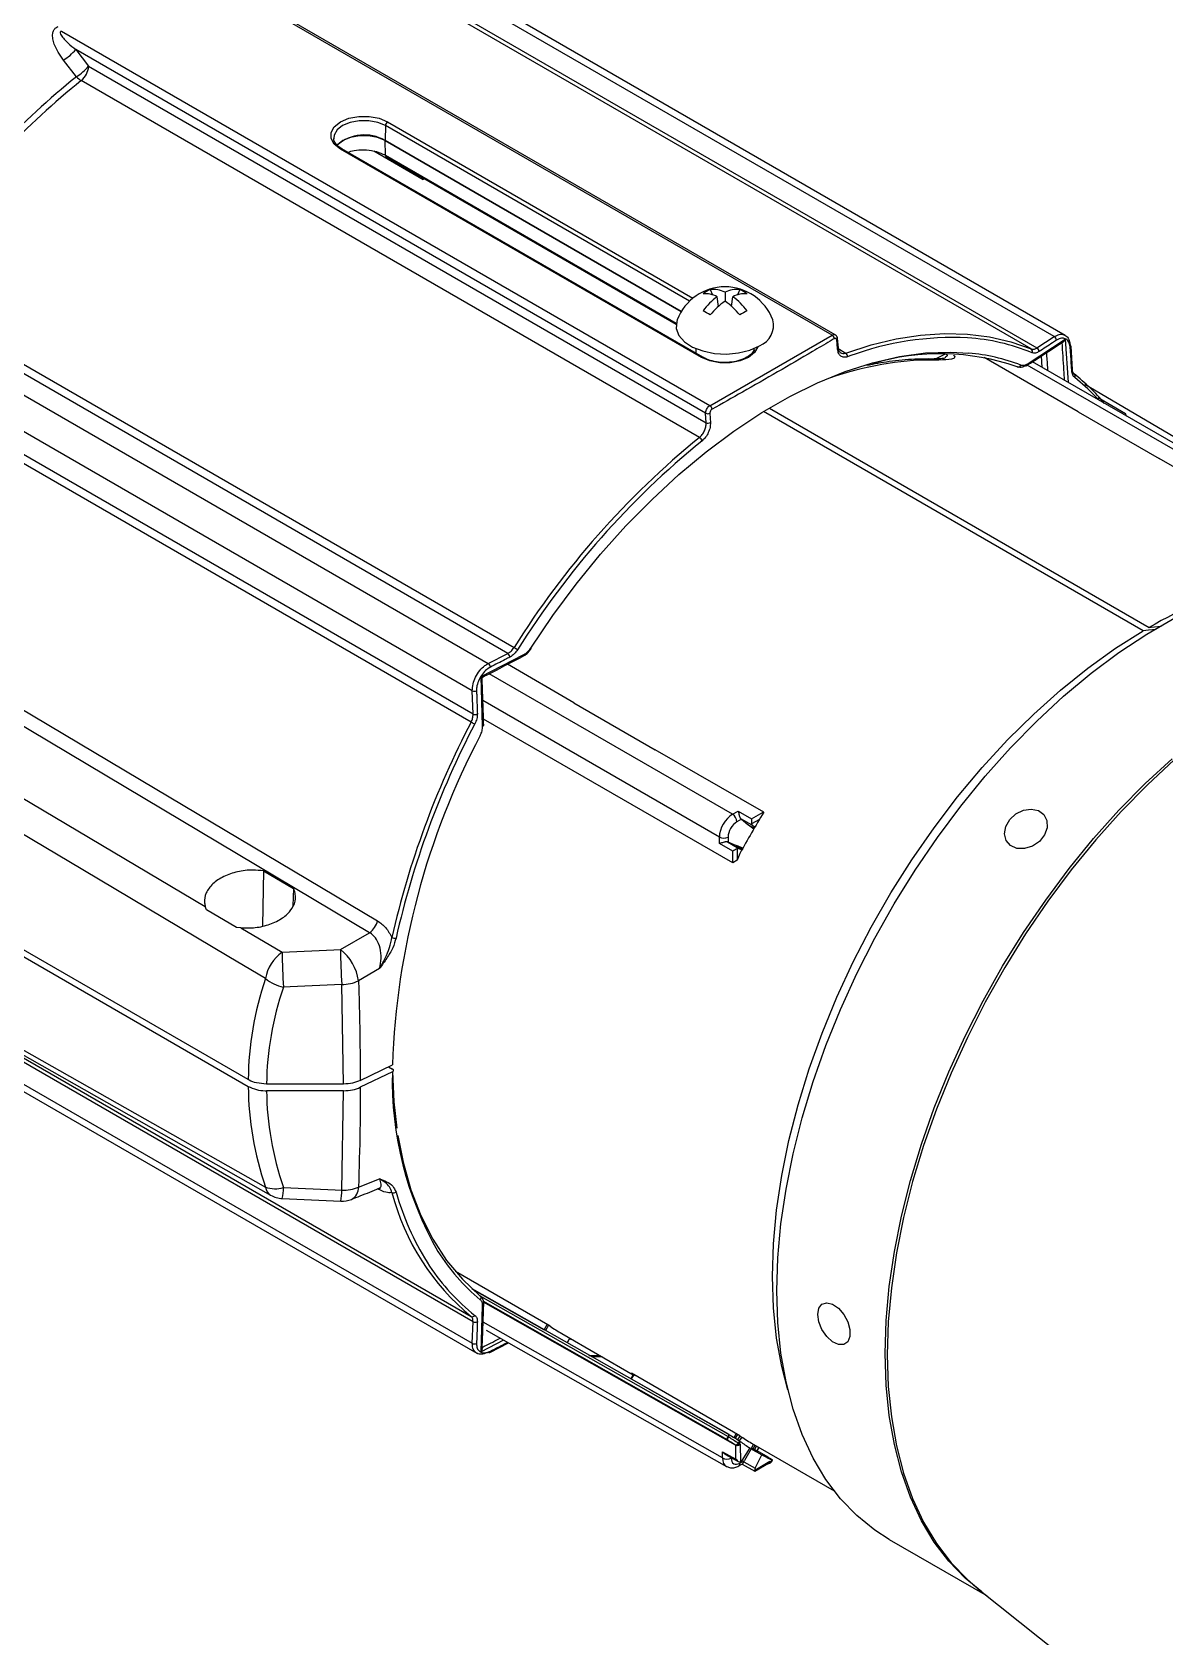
# Model space of a CAD drawing. Extents: x 8 to 113, y 0 to 87.
# Drawn here: x 19.68 to 25.15, y 61.98 to 69.72 of the extents above; entities that cross this region are included whole.
import ezdxf

# ---------------------------------------------------------------- set-up
doc = ezdxf.new("R2010")
doc.units = 0
doc.header["$MEASUREMENT"] = 0
doc.layers.add('OBJECT', color=7, linetype='CONTINUOUS')

msp = doc.modelspace()

# ---------------------------------------------------------------- linework, layer by layer
at = {"layer": 'OBJECT'}
for p, q in [((23.5414, 68.2608), (20.4126, 70.067)), ((23.5566, 68.2621), (20.4512, 70.0548)), ((24.6661, 68.2596), (21.7424, 69.9474)), ((24.6132, 68.2533), (21.746, 69.9085)), ((24.5021, 68.1939), (21.7309, 69.7936)), ((21.7595, 69.7979), (24.5295, 68.1988)), ((22.9513, 67.9201), (19.8224, 69.7263)), ((22.9308, 67.8835), (19.8912, 69.6383)), ((19.8912, 69.6383), (19.9536, 69.5579)), ((19.8949, 69.5075), (19.8323, 69.5878)), ((19.9536, 69.5579), (22.9331, 67.8379)), ((22.9012, 67.7666), (19.9179, 69.4888)), ((21.3854, 69.2718), (21.3838, 69.1998)), ((22.8532, 68.4245), (21.3854, 69.2718)), ((21.396, 69.2898), (22.8698, 68.4391)), ((21.1366, 69.2107), (21.1367, 69.208)), ((21.1762, 69.1593), (21.1631, 69.168)), ((22.9103, 68.1532), (21.1687, 69.1586)), ((22.9178, 68.1539), (21.1762, 69.1593)), ((21.1763, 69.1592), (21.1762, 69.1593)), ((21.3293, 69.1491), (21.5678, 69.0114)), ((21.3838, 69.1998), (22.8134, 68.3745)), ((21.3854, 69.1283), (21.3838, 69.1992)), ((22.8131, 68.3741), (21.3838, 69.1992)), ((21.3854, 69.1283), (22.7895, 68.3178)), ((21.3886, 69.1218), (22.7889, 68.3134)), ((21.3971, 69.1168), (21.3915, 69.1132)), ((22.9527, 68.4803), (22.9636, 68.4548)), ((23.0245, 68.4678), (23.0245, 68.4241)), ((23.0962, 68.4803), (23.0853, 68.4548)), ((22.9927, 68.3989), (22.9866, 68.446)), ((23.0563, 68.3989), (23.0623, 68.446)), ((19.0149, 68.3319), (21.8822, 66.6767)), ((21.9765, 66.725), (19.2065, 68.3241)), ((19.2351, 68.3529), (22.0063, 66.7531)), ((22.9513, 67.9201), (23.5414, 68.2608)), ((23.5719, 68.1992), (23.5677, 68.2437)), ((24.4828, 68.1213), (24.6664, 68.2404)), ((24.5295, 68.1988), (24.6132, 68.2533)), ((24.6664, 68.2404), (24.68, 68.0328)), ((21.805, 66.5448), (18.935, 68.2016)), ((22.884, 68.196), (22.884, 68.1734)), ((23.165, 68.1887), (23.165, 68.196)), ((23.5699, 68.1957), (23.6072, 68.1742)), ((23.6276, 68.1602), (23.6159, 68.1561)), ((24.0397, 68.1458), (24.089, 68.1704)), ((24.7279, 67.8911), (24.2745, 68.1529)), ((24.5556, 68.1046), (24.5521, 68.1605)), ((24.7013, 68.0948), (24.6944, 68.2051)), ((25.6493, 67.4428), (24.4833, 68.116)), ((25.6939, 67.4475), (24.5082, 68.132)), ((24.7016, 68.0953), (24.7016, 68.0949)), ((21.7994, 66.3939), (19.0283, 67.9936)), ((19.0388, 68.0317), (21.8088, 66.4326)), ((25.2169, 67.7538), (24.7611, 68.0218)), ((23.2384, 67.908), (25.0709, 66.8502)), ((24.9574, 67.8804), (24.8251, 67.9585)), ((22.9331, 67.8379), (22.9308, 67.8835)), ((25.0426, 66.8339), (23.2106, 67.8914)), ((24.7279, 67.8911), (25.1203, 67.6646)), ((24.9574, 67.8804), (24.9571, 67.8729)), ((24.9631, 67.8687), (24.9574, 67.8804)), ((25.6436, 67.3625), (25.1203, 67.6646)), ((21.8472, 66.6129), (22.054, 66.7192)), ((21.8822, 66.6767), (21.9765, 66.725)), ((22.2955, 66.4869), (21.9745, 66.6723)), ((21.855, 66.3732), (21.8472, 66.6129)), ((23.0612, 65.9487), (21.8864, 66.6269)), ((20.7236, 64.6684), (17.4116, 66.5804)), ((17.4116, 66.5477), (20.7236, 64.6357)), ((21.8088, 66.4326), (21.805, 66.5448)), ((22.9975, 65.8385), (21.8563, 66.4973)), ((22.2955, 66.4869), (22.6879, 66.2604)), ((23.0625, 65.7137), (21.8592, 66.4084)), ((23.2112, 65.9583), (22.6879, 66.2604)), ((23.0612, 65.9487), (23.0883, 65.9636)), ((23.104, 65.9245), (23.0819, 65.9123)), ((23.0883, 65.9636), (23.1526, 65.9265)), ((23.1551, 65.8956), (23.1009, 65.9269)), ((23.104, 65.9245), (23.1354, 65.8997)), ((23.1354, 65.8997), (23.1656, 65.8823)), ((23.1376, 65.898), (23.137, 65.8988)), ((23.1376, 65.898), (23.1631, 65.8779)), ((23.1526, 65.9265), (23.2094, 65.9593)), ((23.1902, 65.9237), (23.1526, 65.902)), ((23.1676, 65.8856), (23.1551, 65.8956)), ((22.9982, 65.8076), (22.9975, 65.8385)), ((23.0394, 65.8388), (23.04, 65.8136)), ((23.0625, 65.7705), (22.9982, 65.8076)), ((23.0363, 65.8151), (23.0905, 65.7838)), ((23.0771, 65.7987), (23.04, 65.8136)), ((23.0625, 65.7137), (23.0625, 65.7705)), ((23.0771, 65.7987), (23.1081, 65.7809)), ((23.0787, 65.7978), (23.0797, 65.7977)), ((23.1105, 65.7854), (23.0797, 65.7977)), ((23.0837, 65.7827), (23.0837, 65.7276)), ((23.0962, 65.7591), (23.0837, 65.7276)), ((23.0905, 65.7838), (23.1063, 65.7776)), ((20.798, 65.6756), (20.7921, 65.41)), ((20.798, 65.6756), (20.9421, 65.5904)), ((23.0837, 65.7276), (23.0625, 65.7137)), ((20.9421, 65.5904), (20.939, 65.5075)), ((20.5226, 65.4881), (20.5166, 65.5031)), ((20.6664, 65.4032), (20.5226, 65.4881)), ((20.6886, 65.401), (20.6664, 65.4032)), ((20.6886, 65.401), (20.8868, 65.2834)), ((21.1687, 65.2958), (21.3092, 65.3773)), ((21.3577, 65.2051), (21.2559, 65.1458)), ((19.0283, 65.1254), (21.7994, 63.5257)), ((21.1841, 64.6473), (21.1754, 65.127)), ((18.935, 65.0532), (21.805, 63.3964)), ((21.8088, 63.5004), (19.0388, 65.0995)), ((18.9024, 65.0367), (21.8261, 63.3489)), ((21.2645, 64.6641), (21.4194, 64.7392)), ((21.4194, 64.7065), (21.2645, 64.6315)), ((21.4012, 64.7304), (21.4204, 64.7193)), ((21.1841, 64.6473), (20.812, 64.6473)), ((21.1841, 64.6146), (20.812, 64.6146)), ((21.1754, 64.1349), (21.1841, 64.6146)), ((21.2559, 64.15), (21.3577, 64.1902)), ((21.4371, 64.1261), (21.4443, 64.1022)), ((20.888, 64.0945), (21.1699, 64.0822)), ((22.1805, 63.4789), (21.7235, 63.7427)), ((21.8033, 63.6597), (22.152, 63.4619)), ((23.0446, 62.9556), (21.8038, 63.6592)), ((21.844, 63.6236), (23.0391, 62.946)), ((21.8472, 63.3558), (21.855, 63.5776)), ((23.0368, 62.93), (21.8571, 63.599)), ((21.8577, 63.5969), (23.0745, 62.9069)), ((23.0754, 62.9047), (21.8583, 63.5949)), ((21.805, 63.3964), (21.8088, 63.5004)), ((23.0124, 62.843), (21.8571, 63.4982)), ((21.8575, 63.4678), (21.856, 63.4671)), ((21.8715, 63.4594), (23.0309, 62.8019)), ((22.1519, 63.4618), (22.152, 63.4619)), ((22.152, 63.4619), (22.1665, 63.487)), ((22.1725, 63.4835), (22.158, 63.4584)), ((22.2368, 63.4434), (22.5813, 63.2445)), ((22.2633, 63.3987), (22.2751, 63.4213)), ((22.2641, 63.3982), (22.2759, 63.4208)), ((21.956, 63.4114), (21.8472, 63.3558)), ((21.8888, 63.3524), (21.9789, 63.3984)), ((22.2892, 63.4131), (22.2732, 63.4156)), ((22.3676, 63.3375), (22.4217, 63.3366)), ((22.5818, 63.2454), (22.5693, 63.2251)), ((22.5712, 63.2242), (22.5711, 63.2241)), ((22.5837, 63.2444), (22.5712, 63.2242)), ((22.5712, 63.2242), (23.0683, 62.9423)), ((23.0962, 62.9503), (22.5729, 63.2524)), ((23.0392, 62.946), (23.0446, 62.9556)), ((23.0467, 62.9543), (23.0413, 62.9448)), ((23.0683, 62.9423), (23.079, 62.9602)), ((23.085, 62.9567), (23.0742, 62.9387)), ((23.0391, 62.946), (23.0392, 62.946)), ((23.0413, 62.9448), (23.0412, 62.9447)), ((23.0745, 62.9069), (23.0764, 62.9058)), ((23.0772, 62.9037), (23.0754, 62.9047)), ((23.0775, 62.8366), (23.0772, 62.9037)), ((23.0787, 62.903), (23.0772, 62.9037)), ((23.0857, 62.9303), (23.0859, 62.9309)), ((23.0859, 62.9309), (23.0966, 62.95)), ((23.0866, 62.9302), (23.0974, 62.9495)), ((23.0887, 62.9158), (23.0889, 62.9163)), ((23.0889, 62.9163), (23.094, 62.9252)), ((23.0929, 62.914), (23.0925, 62.9133)), ((23.0978, 62.9227), (23.0929, 62.914)), ((23.0942, 62.925), (23.1066, 62.9432)), ((23.0984, 62.91), (23.0988, 62.8245)), ((23.144, 62.8914), (23.1055, 62.8313)), ((23.1499, 62.8874), (23.1188, 62.83)), ((23.1499, 62.8874), (23.2023, 62.8577)), ((23.1553, 62.8846), (23.1517, 62.8867)), ((23.1618, 62.9094), (23.1521, 62.8916)), ((23.1523, 62.8862), (23.1521, 62.8916)), ((23.1522, 62.8862), (23.1523, 62.8862)), ((23.1523, 62.892), (23.1602, 62.8875)), ((23.1525, 62.9148), (23.5506, 62.6849)), ((23.1602, 62.8875), (23.1702, 62.9046)), ((23.1762, 62.9011), (23.1665, 62.8844)), ((23.1791, 62.8781), (23.1879, 62.8943)), ((23.2321, 62.8473), (23.1796, 62.8771)), ((23.1799, 62.8778), (23.1887, 62.8939)), ((23.0124, 62.843), (23.0129, 62.8732)), ((23.0129, 62.8732), (23.0775, 62.8366)), ((23.0269, 62.8602), (23.0882, 62.8254)), ((23.0543, 62.8447), (23.0543, 62.8423)), ((23.0905, 62.8046), (23.1083, 62.8144)), ((23.0967, 62.8178), (23.1188, 62.83)), ((23.1072, 62.8138), (23.1677, 62.7796)), ((23.1156, 62.8249), (23.1701, 62.794)), ((23.1677, 62.7847), (23.2412, 62.8275)), ((23.1677, 62.7796), (23.2343, 62.8184)), ((23.1701, 62.794), (23.2023, 62.8577)), ((23.2471, 62.824), (23.2475, 62.8247)), ((23.2475, 62.8247), (23.2524, 62.8334)), ((23.2479, 62.8237), (23.2484, 62.8245)), ((23.2483, 62.8242), (23.2533, 62.8331)), ((23.8173, 62.4496), (24.2888, 62.1774)), ((24.2346, 62.2206), (24.2421, 62.2146)), ((24.2421, 62.2146), (26.5104, 60.4079))]:
    msp.add_line(p, q, dxfattribs=at)
at = {"layer": 'OBJECT', "flags": 128}
for points in [[(21.1687, 69.1586), (21.1391, 69.1821), (21.1235, 69.2097), (21.1235, 69.2387), (21.1391, 69.2663), (21.1687, 69.2898), (21.2094, 69.3069), (21.2572, 69.3159), (21.3075, 69.3159), (21.3553, 69.3069), (21.396, 69.2898)], [(21.3854, 69.2718), (21.3485, 69.2873), (21.3052, 69.2954), (21.2595, 69.2954), (21.2162, 69.2873), (21.1793, 69.2718), (21.1524, 69.2505), (21.1384, 69.2254), (21.1366, 69.2107)], [(21.3838, 69.1992), (21.3475, 69.2144), (21.3048, 69.2224), (21.2599, 69.2224), (21.2172, 69.2144), (21.1809, 69.1992), (21.1545, 69.1782), (21.1533, 69.1768)], [(22.794, 68.3347), (22.7914, 68.3268), (22.7895, 68.2926), (22.8024, 68.2593), (22.8293, 68.2289), (22.8684, 68.2032), (22.9173, 68.1841), (22.973, 68.1725), (23.0319, 68.1693), (23.0903, 68.1746), (23.1446, 68.1882), (23.1914, 68.2091)], [(23.5677, 68.1928), (23.5653, 68.2179), (23.5635, 68.2373)], [(23.6072, 68.1742), (23.7297, 68.2135), (23.8502, 68.2424), (23.9682, 68.2609), (24.083, 68.2687), (24.1943, 68.2658), (24.3015, 68.2524), (24.4043, 68.2284), (24.5021, 68.1939)], [(22.0868, 66.7509), (22.1937, 66.9079), (22.3063, 67.0589), (22.4241, 67.2031), (22.5464, 67.3399), (22.6725, 67.4683), (22.8018, 67.5879), (22.9336, 67.6978), (23.0672, 67.7976), (23.2019, 67.8867), (23.3369, 67.9647), (23.4715, 68.0311), (23.6051, 68.0855), (23.7369, 68.1277), (23.8662, 68.1575), (23.9924, 68.1746), (24.1146, 68.1791), (24.2018, 68.1742)], [(23.1828, 68.2044), (23.1828, 68.2043), (23.1672, 68.1767), (23.1376, 68.1532), (23.0969, 68.1361), (23.0491, 68.1271), (22.9988, 68.1271), (22.951, 68.1361), (22.9103, 68.1532)], [(24.8314, 67.9455), (24.7755, 68.0019), (24.7121, 68.0559)], [(22.9519, 67.8842), (22.9531, 67.8584), (22.9541, 67.8386)], [(20.8068, 65.1564), (20.6304, 65.2611), (19.9251, 65.6802), (17.4624, 67.1436)], [(18.4525, 67.1569), (18.5281, 67.1119), (18.8775, 66.904), (20.2752, 66.0726), (21.3478, 65.4347)], [(21.3092, 65.3773), (20.3997, 65.9186), (19.4902, 66.46), (18.4141, 67.1006)], [(18.2295, 66.8606), (18.5449, 66.6734), (19.4555, 66.1328), (20.5166, 65.5031)], [(23.3276, 63.1714), (23.2983, 63.2838), (23.2735, 63.4217), (23.2586, 63.567), (23.2536, 63.719), (23.2586, 63.8767), (23.2735, 64.0393), (23.2983, 64.2059), (23.3329, 64.3755), (23.377, 64.5473), (23.4304, 64.7203), (23.4928, 64.8934), (23.5639, 65.0659), (23.6432, 65.2366), (23.7304, 65.4047), (23.8249, 65.5693), (23.9262, 65.7293), (24.0338, 65.884), (24.147, 66.0325), (24.2653, 66.1739), (24.3879, 66.3075), (24.5143, 66.4325), (24.6437, 66.5483), (24.7753, 66.6541), (24.9085, 66.7495), (25.0426, 66.8339)], [(23.2744, 63.6494), (23.2794, 63.8084), (23.2942, 63.9723), (23.3188, 64.1402), (23.353, 64.3112), (23.3967, 64.4843), (23.4496, 64.6588), (23.5115, 64.8335), (23.582, 65.0076), (23.6608, 65.1802), (23.7474, 65.3503), (23.8413, 65.517), (23.9421, 65.6795), (24.0492, 65.8369), (24.1621, 65.9883), (24.2802, 66.1329), (24.4027, 66.27), (24.5291, 66.3988), (24.6587, 66.5187), (24.7909, 66.6289), (24.9248, 66.729), (25.0597, 66.8183), (25.1951, 66.8965)], [(25.1043, 66.841), (25.068, 66.8368), (25.0426, 66.8339)], [(25.0709, 66.8502), (25.0815, 66.8514), (25.1295, 66.857)], [(21.855, 66.3732), (21.8565, 66.3741), (21.8578, 66.3751), (21.8588, 66.3761), (21.8596, 66.3772), (21.86, 66.3784), (21.8601, 66.3795), (21.8601, 66.3795)], [(23.7973, 63.3475), (23.8023, 63.5066), (23.8171, 63.6705), (23.8417, 63.8384), (23.8759, 64.0093), (23.9196, 64.1825), (23.9725, 64.3569), (24.0344, 64.5316), (24.1049, 64.7057), (24.1837, 64.8783), (24.2703, 65.0484), (24.3642, 65.2152), (24.465, 65.3777), (24.5721, 65.535), (24.685, 65.6864), (24.803, 65.8311), (24.9256, 65.9682), (25.052, 66.097), (25.1816, 66.2168)], [(25.1922, 66.2113), (25.0625, 66.0914), (24.9361, 65.9625), (24.8135, 65.8254), (24.6954, 65.6807), (24.5825, 65.5292), (24.4753, 65.3718), (24.3745, 65.2093), (24.2805, 65.0425), (24.1939, 64.8723), (24.1151, 64.6997), (24.0446, 64.5255), (23.9827, 64.3507), (23.9297, 64.1762), (23.886, 64.003), (23.8517, 63.832), (23.8272, 63.664), (23.8123, 63.5001), (23.8074, 63.341), (23.8123, 63.1876), (23.8272, 63.0407), (23.8517, 62.9012), (23.886, 62.7697), (23.9297, 62.6469), (23.9827, 62.5336), (24.0446, 62.4303), (24.1151, 62.3375), (24.1939, 62.2559), (24.2346, 62.2206)], [(17.4624, 66.0431), (17.627, 65.9499), (18.3322, 65.5506), (20.8068, 64.1497)], [(17.5232, 65.9853), (18.1909, 65.607), (20.8319, 64.1107)], [(24.3982, 65.9234), (24.4281, 65.9509), (24.4645, 65.9686), (24.5026, 65.974), (24.5371, 65.9665), (24.5636, 65.947), (24.5782, 65.9183), (24.5792, 65.8841), (24.5663, 65.8491), (24.5414, 65.818), (24.5077, 65.7951), (24.4698, 65.7833), (24.4328, 65.7844), (24.4018, 65.7981), (24.3809, 65.8226), (24.3729, 65.8546), (24.379, 65.8898), (24.3982, 65.9234)], [(23.1526, 65.9265), (23.1526, 65.9239), (23.1526, 65.9209), (23.1526, 65.9177), (23.1526, 65.9143), (23.1526, 65.9109), (23.1526, 65.9076), (23.1526, 65.9047), (23.1526, 65.902)], [(20.8868, 65.2834), (21.1364, 65.2944), (21.1687, 65.2958)], [(21.1754, 65.127), (20.9257, 65.116), (20.8935, 65.1146)], [(21.4205, 64.7073), (21.4267, 64.562), (21.4404, 64.4342)], [(21.4456, 64.3994), (21.4711, 64.2696), (21.5087, 64.1362), (21.5565, 64.0123), (21.6141, 63.8988), (21.6811, 63.7962), (21.7573, 63.7051), (21.8421, 63.626)], [(20.8935, 64.1473), (21.1431, 64.1363), (21.1754, 64.1349)], [(23.8173, 62.4496), (23.7474, 62.4945), (23.6608, 62.5647), (23.582, 62.6463), (23.5115, 62.739), (23.4496, 62.8423), (23.3967, 62.9556), (23.353, 63.0783), (23.3188, 63.2097), (23.2942, 63.3492), (23.2794, 63.496), (23.2744, 63.6494)], [(23.4717, 63.5355), (23.477, 63.5652), (23.4922, 63.5847), (23.5152, 63.5915), (23.543, 63.5846), (23.5717, 63.565), (23.5975, 63.5352), (23.6169, 63.4994), (23.6274, 63.4623), (23.6274, 63.429), (23.6169, 63.4039), (23.5975, 63.3905), (23.5717, 63.3906), (23.543, 63.4041), (23.5152, 63.4292), (23.4922, 63.4626), (23.477, 63.4997), (23.4717, 63.5355)], [(24.2641, 62.1971), (24.1837, 62.2628), (24.1049, 62.3445), (24.0344, 62.4372), (23.9725, 62.5404), (23.9196, 62.6537), (23.8759, 62.7764), (23.8417, 62.9079), (23.8171, 63.0474), (23.8023, 63.1942), (23.7973, 63.3475)], [(22.432, 63.3307), (22.4253, 63.3305), (22.3803, 63.3304)], [(22.5934, 63.2387), (22.5867, 63.2431), (22.5729, 63.2524)], [(23.0676, 62.9414), (23.0678, 62.9415), (23.0683, 62.9423)], [(23.0737, 62.9376), (23.0738, 62.9378), (23.0742, 62.9387)], [(23.1602, 62.8875), (23.1597, 62.8867), (23.1591, 62.886), (23.1585, 62.8854), (23.1578, 62.8849), (23.1571, 62.8846), (23.1565, 62.8845), (23.1559, 62.8845), (23.1553, 62.8846)]]:
    msp.add_lwpolyline(points, dxfattribs=at)
at = {"layer": 'OBJECT'}
for centre, radius, start, end in [((19.7102, 69.7898), 0.236, 301.1472, 320.06396), ((19.7726, 69.7096), 0.2362, 301.18363, 320.03871), ((19.8563, 69.5645), 0.0976, 309.15875, 356.12308), ((22.3903, 66.415), 3.9738, 128.90098, 143.62565), ((22.4057, 66.4057), 3.9616, 128.90098, 143.62566), ((19.9715, 69.5783), 0.1043, 222.73165, 239.06966), ((21.2843, 69.0262), 0.2002, 60.18476, 130.86095), ((21.4085, 69.2704), 0.0231, 122.67424, 176.45978), ((21.173, 69.1526), 0.00741, 65.10193, 126.20749), ((21.3979, 69.1995), 0.0141, 178.69957, 181.30043), ((21.3925, 69.1276), 0.00709, 174.60348, 236.10835), ((23.0245, 68.247), 0.2466, 20.84499, 159.16972), ((23.0173, 68.3288), 0.1648, 113.08033, 126.92896), ((22.9246, 68.3221), 0.1385, 63.41124, 92.58626), ((22.9661, 68.3449), 0.1361, 64.60432, 95.6209), ((23.0829, 68.3448), 0.1362, 84.38908, 115.4031), ((23.1244, 68.3221), 0.1385, 87.42366, 116.59518), ((23.0316, 68.3287), 0.1648, 53.08075, 66.92463), ((23.1716, 68.1929), 0.3134, 126.1684, 143.88997), ((22.2933, 67.2552), 1.2848, 59.11694, 60.88843), ((23.2417, 68.1172), 0.376, 125.29126, 140.21885), ((22.8073, 68.1172), 0.376, 39.79001, 54.71606), ((22.8774, 68.1929), 0.3135, 36.11915, 53.83785), ((23.7549, 67.2568), 1.283, 119.1176, 120.89168), ((23.153, 68.3075), 0.1055, 291.29104, 14.9873), ((23.5292, 68.2412), 0.0231, 5.79557, 57.95128), ((23.5605, 68.2439), 0.00726, 294.66138, 358.02267), ((24.1242, 66.8216), 1.4277, 87.14323, 110.3564), ((24.1296, 67.2551), 0.9947, 67.74538, 86.20677), ((24.6024, 68.234), 0.0221, 5.44483, 60.69884), ((22.9146, 68.1472), 0.00741, 65.03596, 126.21498), ((23.5647, 68.1994), 0.00725, 294.64217, 358.26784), ((23.5959, 68.1576), 0.02, 355.70652, 55.99531), ((24.0624, 67.0368), 1.1338, 70.86464, 106.69381), ((24.0041, 68.1099), 0.0356, 58.57026, 89.45967), ((24.1116, 67.2147), 0.9637, 69.3201, 84.63004), ((24.4937, 68.1823), 0.0143, 332.12572, 54.13074), ((24.5186, 68.1795), 0.0222, 5.49658, 60.57302), ((24.6876, 68.2038), 0.00703, 10.37693, 68.67576), ((24.6877, 68.2052), 0.00689, 297.33697, 359.24975), ((24.4393, 68.1201), 0.0133, 246.77296, 343.38749), ((24.4765, 68.1187), 0.00598, 271.99332, 302.44381), ((24.4747, 68.1201), 0.00815, 307.97149, 8.76113), ((24.6948, 68.0948), 0.00685, 297.42072, 0.45655), ((24.7015, 68.063), 0.0128, 326.02542, 54.58792), ((24.1169, 67.3134), 0.9634, 39.88004, 52.08679), ((22.9383, 67.9004), 0.0236, 5.51498, 56.44379), ((22.9406, 67.9073), 0.0257, 247.71393, 295.95307), ((22.9428, 67.8617), 0.0257, 247.70917, 295.9451), ((25.5058, 64.5649), 4.1273, 129.12912, 147.98322), ((22.8861, 67.7423), 0.0286, 16.8257, 58.3192), ((25.505, 64.5651), 4.1064, 129.12913, 147.98321), ((26.0215, 65.2196), 1.8874, 103.91604, 120.24386), ((21.9045, 66.5773), 0.2031, 54.25232, 59.92698), ((22.0836, 66.745), 0.00671, 30.31473, 61.70555), ((21.8676, 66.6569), 0.0245, 4.25375, 53.65133), ((21.962, 66.7053), 0.0245, 4.33825, 53.77862), ((22.0463, 66.7178), 0.00778, 305.83049, 10.2803), ((21.8151, 66.5676), 0.025, 246.19178, 294.6911), ((25.5805, 64.4133), 4.2684, 152.35363, 167.26037), ((25.5793, 64.4142), 4.2468, 152.35363, 167.26038), ((21.8957, 66.5611), 0.193, 240.08367, 246.05752), ((21.8189, 66.4553), 0.0249, 246.05437, 294.59899), ((25.0967, 64.6096), 3.6796, 152.13627, 177.98134), ((23.0347, 65.9096), 0.0473, 3.28056, 55.87012), ((26.9756, 63.6521), 4.4147, 148.50734, 151.49272), ((23.1606, 65.9014), 0.00802, 175.59441, 226.54253), ((23.0182, 65.8811), 0.0473, 244.13462, 296.71071), ((23.0882, 65.7761), 0.00802, 73.43379, 124.4043), ((21.2506, 65.4585), 0.1001, 305.85311, 346.23455), ((21.4331, 65.3835), 0.033, 241.1982, 276.88176), ((21.0046, 65.1205), 0.201, 125.85858, 169.71255), ((24.1831, 65.3296), 3.2966, 180.80334, 183.7398), ((24.4657, 65.342), 3.2974, 180.80354, 183.73932), ((21.0283, 65.1138), 0.2298, 8.0136, 52.3568), ((20.9377, 65.3173), 0.2074, 230.85644, 257.6913), ((21.1734, 65.3168), 0.1898, 270.60001, 295.76528), ((23.0707, 64.6639), 1.6518, 178.52165, 209.93503), ((20.8542, 64.2945), 0.1524, 251.87371, 284.95483), ((20.8611, 64.157), 0.0548, 187.73002, 237.83322), ((20.6361, 64.1474), 0.2574, 348.15414, 359.9713), ((20.918, 64.135), 0.2573, 348.15221, 359.97418), ((21.1824, 64.3193), 0.1846, 267.80113, 293.44789), ((21.1923, 64.1474), 0.0637, 297.18524, 2.2883), ((21.4252, 64.1406), 0.0187, 244.59471, 309.08936), ((22.529, 64.4132), 1.1489, 194.59717, 230.57908), ((20.8935, 64.2194), 0.125, 240.47013, 267.48572), ((21.1754, 64.207), 0.125, 267.48575, 291.58913), ((22.6796, 64.4737), 1.29, 196.73837, 213.12132), ((22.4692, 64.3609), 0.9801, 212.12818, 230.34271), ((22.4286, 64.311), 0.9909, 213.17048, 231.91096), ((21.8341, 63.6154), 0.0132, 316.50192, 53.24301), ((21.8519, 63.5853), 0.00833, 292.15969, 353.24717), ((21.854, 63.5845), 0.0061, 358.65946, 27.71379), ((21.8053, 63.5388), 0.0143, 245.87665, 327.70682), ((21.8199, 63.5193), 0.0219, 239.66746, 295.46176), ((22.6628, 64.1813), 0.8521, 235.52211, 239.9996), ((21.8161, 63.4152), 0.0219, 239.53068, 295.51709), ((21.8866, 63.3588), 0.007, 231.01433, 289.13871), ((21.8854, 63.3579), 0.00669, 300.9779, 3.82695), ((23.4385, 63.6164), 0.7804, 239.21698, 239.39518), ((22.5215, 62.0336), 1.0491, 60.29976, 60.43237), ((23.5481, 63.6388), 0.8454, 235.90766, 236.86151), ((23.0728, 62.9049), 0.00264, 355.4423, 49.01617), ((23.0743, 62.9037), 0.00299, 359.38411, 45.35469), ((23.0796, 62.9083), 0.00364, 243.39152, 250.35897), ((23.081, 62.9086), 0.00427, 230.03364, 243.96372), ((24.267, 64.7256), 2.1596, 236.932, 237.05231), ((22.6559, 62.1559), 0.875, 60.04317, 60.34058), ((23.6264, 63.6491), 0.9084, 234.02709, 234.46076), ((23.5785, 63.6527), 0.8521, 235.52211, 239.9996), ((23.6009, 63.6149), 0.8557, 233.98889, 237.72351), ((23.1704, 62.8818), 0.0047, 146.39272, 234.0422), ((23.5466, 63.6346), 0.8411, 243.12712, 244.08528), ((23.5541, 63.641), 0.8554, 243.13516, 244.07914), ((23.183, 62.8755), 0.00473, 146.78988, 234.03623), ((23.034, 62.883), 0.0455, 241.64356, 296.48463), ((23.0829, 62.8162), 0.0139, 303.12413, 6.51039), ((23.0877, 62.8422), 0.0209, 301.91748, 328.49614), ((23.5996, 63.6134), 0.8538, 242.26606, 246.00649), ((23.5928, 63.5998), 0.8486, 245.52006, 245.98383), ((23.2483, 62.8257), 0.00199, 234.46571, 261.18332), ((23.2347, 62.8021), 0.026, 58.61266, 60.63787), ((23.1887, 62.7842), 0.0211, 152.12418, 178.55589)]:
    msp.add_arc(centre, radius, start, end, dxfattribs=at)
for centre, major_axis, ratio, start_param, end_param in [((21.4194, 66.8583), (1.3776, 2.148), 0.606087, 0.731678, 0.735274), ((23.2063, 65.8281), (1.3422, 2.1691), 0.596711, 0.350417, 0.629539), ((23.0622, 65.8746), (0.045, 0.0779), 0.596389, 0.785276, 2.356072), ((23.0829, 65.8627), (0.03, 0.052), 0.605893, 0.785275, 2.356071), ((23.0832, 65.9363), (0.0279, -0.0189), 0.073696, 0.784344, 0.939234), ((23.0193, 65.8256), (0.0303, -0.0148), 0.073494, 5.34397, 5.498859), ((23.0731, 65.7766), (0.015, 0.0087), 0.000087, 0.785328, 2.356125), ((25.1536, 64.7031), (4.4298, 0.0781), 0.588782, 2.937049, 3.124952), ((25.1536, 64.6309), (4.3416, 0), 0.577382, 2.94743, 3.135078), ((25.1536, 64.7031), (4.4298, 0.0781), 0.588782, 3.137472, 3.325375), ((25.1536, 64.6309), (4.3416, 0), 0.577382, 3.148107, 3.335756), ((24.6302, 64.979), (4.4122, -2.5146), 0.502116, 4.638828, 4.649789), ((24.6089, 64.9911), (4.437, -2.5288), 0.504202, 4.644731, 4.653401), ((24.6077, 64.9918), (4.4295, -2.5245), 0.502116, 4.644202, 4.655114), ((24.4473, 65.0827), (1.3523, 2.1637), 0.576798, 3.184593, 3.186435), ((23.0768, 62.8793), (0.0466, 0.077), 0.577145, 2.368122, 3.184912), ((23.0976, 62.8663), (0.0318, 0.0509), 0.576798, 2.376324, 3.947121), ((23.0881, 62.8428), (-0.0107, 0.0183), 0.576048, 1.569646, 3.140442), ((23.0979, 62.843), (0.0173, 0.035), 0.626543, 4.496813, 4.651703), ((24.6302, 64.979), (1.305, 2.191), 0.836687, 3.090638, 3.101599), ((23.1676, 62.7969), (-0.0001, 0.0173), 0.001935, 3.14048, 3.930403)]:
    msp.add_ellipse(centre, major_axis=major_axis, ratio=ratio, start_param=start_param, end_param=end_param, dxfattribs=at)
for points, knots in [([(19.8323, 69.5878), (19.815, 69.6129), (19.7923, 69.6457), (19.7799, 69.6907), (19.7787, 69.7138), (19.7842, 69.7324), (19.7936, 69.744), (19.8024, 69.7478), (19.806, 69.7494)], [0, 0, 0, 0, 0.463202, 0.60576, 0.74907, 0.84178, 0.935306, 1, 1, 1, 1]), ([(19.8224, 69.7263), (19.8215, 69.7262), (19.82, 69.726), (19.8181, 69.7251), (19.8168, 69.7237), (19.8159, 69.7215), (19.8164, 69.7161), (19.8265, 69.6973), (19.8528, 69.6706), (19.8788, 69.6488), (19.8912, 69.6383)], [0, 0, 0, 0, 0.018434, 0.032622, 0.046846, 0.064939, 0.096406, 0.193733, 0.61436, 1, 1, 1, 1]), ([(21.1631, 69.168), (21.163, 69.1681), (21.1541, 69.174), (21.1437, 69.1877), (21.136, 69.2011), (21.137, 69.208), (21.1371, 69.2086)], [0, 0, 0, 0, 0.009167, 0.481321, 0.957012, 1, 1, 1, 1]), ([(21.205, 69.1426), (21.2146, 69.146), (21.2381, 69.1542), (21.2831, 69.1563), (21.3318, 69.1503), (21.3659, 69.1389), (21.3816, 69.1304), (21.3854, 69.1283)], [0, 0, 0, 0, 0.171835, 0.421169, 0.670837, 0.920298, 1, 1, 1, 1]), ([(23.5521, 68.2435), (23.5452, 68.2394), (23.5103, 68.2187), (23.3633, 68.1322), (23.1738, 68.0225), (23.0106, 67.9303), (22.9617, 67.9027)], [0, 0, 0, 0, 0.0359278, 0.1796394, 0.7545008, 1, 1, 1, 1]), ([(23.5414, 68.2608), (23.5438, 68.2618), (23.5485, 68.264), (23.5538, 68.2639), (23.5559, 68.2622), (23.5564, 68.2618)], [0, 0, 0, 0, 0.428342, 0.856681, 1, 1, 1, 1]), ([(23.5635, 68.2373), (23.5633, 68.2386), (23.5628, 68.2413), (23.5606, 68.244), (23.5577, 68.2452), (23.5547, 68.2449), (23.5528, 68.2439), (23.5521, 68.2435)], [0, 0, 0, 0, 0.219082, 0.438182, 0.656824, 0.874764, 1, 1, 1, 1]), ([(23.5676, 68.2436), (23.5676, 68.244), (23.5677, 68.2476), (23.5652, 68.2535), (23.5611, 68.2595), (23.5575, 68.2613), (23.5564, 68.2618)], [0, 0, 0, 0, 0.051155, 0.467909, 0.839673, 1, 1, 1, 1]), ([(24.4797, 68.1137), (24.4924, 68.1219), (24.5514, 68.1599), (24.6101, 68.1982), (24.6561, 68.2281)], [0, 0, 0, 0, 0.215378, 1, 1, 1, 1]), ([(24.6244, 68.2361), (24.6178, 68.2318), (24.5899, 68.2136), (24.562, 68.1955), (24.5407, 68.1816)], [0, 0, 0, 0, 0.237767, 1, 1, 1, 1]), ([(24.6132, 68.2533), (24.6215, 68.2575), (24.638, 68.266), (24.6605, 68.2643), (24.6781, 68.2518), (24.6878, 68.2322), (24.6895, 68.2164), (24.6902, 68.2104)], [0, 0, 0, 0, 0.216872, 0.433758, 0.650331, 0.86677, 1, 1, 1, 1]), ([(24.6908, 68.1991), (24.6896, 68.2074), (24.6871, 68.224), (24.6748, 68.2403), (24.6579, 68.2474), (24.6401, 68.245), (24.6287, 68.2386), (24.6244, 68.2361)], [0, 0, 0, 0, 0.2168, 0.433617, 0.650078, 0.866405, 1, 1, 1, 1]), ([(24.6634, 68.0424), (24.6623, 68.0591), (24.6584, 68.1199), (24.6543, 68.1809), (24.6514, 68.2251)], [0, 0, 0, 0, 0.274656, 1, 1, 1, 1]), ([(24.6562, 68.2281), (24.6579, 68.2295), (24.662, 68.2327), (24.665, 68.2375), (24.6664, 68.2403), (24.6664, 68.2404)], [0, 0, 0, 0, 0.4231735, 0.9905656, 1, 1, 1, 1]), ([(23.0149, 68.1289), (23.0147, 68.1289), (23.0003, 68.1283), (22.9719, 68.1334), (22.9394, 68.1425), (22.9235, 68.1509), (22.9178, 68.1539)], [0, 0, 0, 0, 0.006218, 0.395138, 0.782364, 1, 1, 1, 1]), ([(23.1663, 68.1907), (23.163, 68.1845), (23.1558, 68.1715), (23.1312, 68.1529), (23.0972, 68.1384), (23.0572, 68.1294), (23.0289, 68.1291), (23.0149, 68.1289)], [0, 0, 0, 0, 0.188353, 0.395123, 0.597587, 0.799981, 1, 1, 1, 1]), ([(23.6159, 68.1561), (23.61, 68.1547), (23.5981, 68.1519), (23.5831, 68.1582), (23.5717, 68.1716), (23.5691, 68.1856), (23.5677, 68.1928)], [0, 0, 0, 0, 0.2472596, 0.4945058, 0.7421478, 1, 1, 1, 1]), ([(23.569, 68.1991), (23.5698, 68.1953), (23.5718, 68.1859), (23.5803, 68.1763), (23.5925, 68.1708), (23.6023, 68.173), (23.6072, 68.1742)], [0, 0, 0, 0, 0.185314, 0.456435, 0.726526, 1, 1, 1, 1]), ([(24.0044, 68.1455), (23.9829, 68.1453), (23.9214, 68.1446), (23.823, 68.136), (23.7446, 68.1207), (23.7083, 68.1136)], [0, 0, 0, 0, 0.22285, 0.639874, 1, 1, 1, 1]), ([(24.0822, 68.1487), (24.0823, 68.1487), (24.0829, 68.1489), (24.0778, 68.1477), (24.0655, 68.1466), (24.0397, 68.1456), (24.0185, 68.1453), (24.0044, 68.1455), (24.0044, 68.1455)], [0, 0, 0, 0, 0.029532, 0.153402, 0.36617, 0.645453, 0.99944, 1, 1, 1, 1]), ([(24.1272, 68.1635), (24.1283, 68.1625), (24.1335, 68.1577), (24.1329, 68.1504), (24.114, 68.1421), (24.0717, 68.1403), (24.0339, 68.1403), (24.0226, 68.1403)], [0, 0, 0, 0, 0.0321123, 0.1562787, 0.3740176, 0.8138918, 1, 1, 1, 1]), ([(24.0897, 68.1708), (24.0911, 68.1699), (24.0935, 68.1684), (24.0961, 68.1651), (24.0962, 68.1597), (24.0898, 68.153), (24.0808, 68.1489), (24.076, 68.1468)], [0, 0, 0, 0, 0.0821603, 0.1421709, 0.3062631, 0.6334146, 1, 1, 1, 1]), ([(24.5021, 68.1939), (24.506, 68.193), (24.514, 68.1911), (24.5239, 68.1952), (24.5289, 68.1985), (24.5295, 68.1988)], [0, 0, 0, 0, 0.471916, 0.943784, 1, 1, 1, 1]), ([(24.5407, 68.1816), (24.5348, 68.1785), (24.5225, 68.1719), (24.5119, 68.1744), (24.5063, 68.1757)], [0, 0, 0, 0, 0.474045, 1, 1, 1, 1]), ([(24.5755, 68.1757), (24.577, 68.1524), (24.5789, 68.1238), (24.5808, 68.0952), (24.5811, 68.0899)], [0, 0, 0, 0, 0.8158781, 1, 1, 1, 1]), ([(24.6979, 68.0887), (24.6974, 68.097), (24.6951, 68.1338), (24.6927, 68.1706), (24.6908, 68.1991)], [0, 0, 0, 0, 0.226063, 1, 1, 1, 1]), ([(24.4767, 68.1127), (24.4703, 68.1098), (24.4574, 68.104), (24.443, 68.1048), (24.4358, 68.1073), (24.434, 68.108)], [0, 0, 0, 0, 0.4348, 0.86249, 1, 1, 1, 1]), ([(24.452, 68.1164), (24.4566, 68.1153), (24.4661, 68.113), (24.4771, 68.1185), (24.4828, 68.1213)], [0, 0, 0, 0, 0.4877, 1, 1, 1, 1]), ([(24.6973, 68.1), (24.6981, 68.0945), (24.6998, 68.083), (24.7058, 68.0767), (24.7089, 68.0735)], [0, 0, 0, 0, 0.487924, 1, 1, 1, 1]), ([(24.7121, 68.0559), (24.7084, 68.0596), (24.701, 68.0674), (24.699, 68.0815), (24.6979, 68.0887)], [0, 0, 0, 0, 0.4881139, 1, 1, 1, 1]), ([(22.9308, 67.8835), (22.931, 67.8865), (22.9314, 67.8925), (22.935, 67.902), (22.9403, 67.9107), (22.9461, 67.9168), (22.9499, 67.9192), (22.9513, 67.9201)], [0, 0, 0, 0, 0.218544, 0.4370924, 0.6555096, 0.8737276, 1, 1, 1, 1]), ([(22.9012, 67.7666), (22.9058, 67.771), (22.9152, 67.7797), (22.9258, 67.798), (22.9327, 67.8183), (22.933, 67.8313), (22.9331, 67.8379)], [0, 0, 0, 0, 0.2465, 0.492976, 0.740148, 1, 1, 1, 1]), ([(22.9541, 67.8386), (22.9539, 67.8307), (22.9534, 67.8151), (22.9447, 67.7903), (22.9314, 67.7672), (22.9195, 67.7561), (22.9135, 67.7506)], [0, 0, 0, 0, 0.249057, 0.498133, 0.746674, 1, 1, 1, 1]), ([(22.9617, 67.9027), (22.9605, 67.9019), (22.9581, 67.9002), (22.9551, 67.8962), (22.9529, 67.8916), (22.9519, 67.8874), (22.9519, 67.8851), (22.9519, 67.8842)], [0, 0, 0, 0, 0.217388, 0.434772, 0.652346, 0.870527, 1, 1, 1, 1]), ([(21.9765, 66.725), (21.9818, 66.7282), (21.9929, 66.7349), (22.0017, 66.7468), (22.0063, 66.7531)], [0, 0, 0, 0, 0.473398, 1, 1, 1, 1]), ([(22.0516, 66.7127), (22.0545, 66.7141), (22.0648, 66.7191), (22.0778, 66.7318), (22.0859, 66.7441), (22.089, 66.7487)], [0, 0, 0, 0, 0.196658, 0.699287, 1, 1, 1, 1]), ([(22.054, 66.7192), (22.0599, 66.7231), (22.0713, 66.7305), (22.0817, 66.7433), (22.0862, 66.7502), (22.0868, 66.7509)], [0, 0, 0, 0, 0.489871, 0.942612, 1, 1, 1, 1]), ([(21.805, 66.5448), (21.8056, 66.5556), (21.8068, 66.5771), (21.82, 66.6116), (21.84, 66.6427), (21.862, 66.6648), (21.8766, 66.6734), (21.8822, 66.6767)], [0, 0, 0, 0, 0.216844, 0.433701, 0.650256, 0.866699, 1, 1, 1, 1]), ([(21.8525, 66.6095), (21.8595, 66.6131), (21.9258, 66.647), (21.9918, 66.6811), (22.0509, 66.7116)], [0, 0, 0, 0, 0.106069, 1, 1, 1, 1]), ([(21.9864, 66.7071), (21.979, 66.7033), (21.9475, 66.6871), (21.9161, 66.671), (21.8921, 66.6587)], [0, 0, 0, 0, 0.237767, 1, 1, 1, 1]), ([(22.0232, 66.7422), (22.0181, 66.7351), (22.0074, 66.7203), (21.9936, 66.7117), (21.9864, 66.7071)], [0, 0, 0, 0, 0.473444, 1, 1, 1, 1]), ([(21.8921, 66.6587), (21.8842, 66.6538), (21.8685, 66.644), (21.8481, 66.6196), (21.8331, 66.5914), (21.8259, 66.5653), (21.8256, 66.5506), (21.8255, 66.5449)], [0, 0, 0, 0, 0.2168348, 0.4336861, 0.6501672, 0.866491, 1, 1, 1, 1]), ([(21.8525, 66.6096), (21.8525, 66.6096), (21.8528, 66.6094), (21.8512, 66.6104), (21.8489, 66.6118), (21.8472, 66.6128), (21.8472, 66.6129)], [0, 0, 0, 0, 0.040609, 0.453746, 0.991066, 1, 1, 1, 1]), ([(21.8601, 66.3795), (21.8596, 66.3957), (21.8573, 66.4723), (21.8546, 66.549), (21.8525, 66.6096)], [0, 0, 0, 0, 0.2106895, 1, 1, 1, 1]), ([(21.8255, 66.5449), (21.8258, 66.5365), (21.8271, 66.499), (21.8283, 66.4616), (21.8293, 66.4327)], [0, 0, 0, 0, 0.226062, 1, 1, 1, 1]), ([(21.7994, 66.3939), (21.8023, 66.4003), (21.8081, 66.4133), (21.8086, 66.426), (21.8088, 66.4326)], [0, 0, 0, 0, 0.486978, 1, 1, 1, 1]), ([(21.8293, 66.4327), (21.829, 66.425), (21.8283, 66.4094), (21.8211, 66.3931), (21.8174, 66.3848)], [0, 0, 0, 0, 0.488653, 1, 1, 1, 1]), ([(21.8437, 66.3293), (21.847, 66.3366), (21.8536, 66.3515), (21.8545, 66.3659), (21.855, 66.3732)], [0, 0, 0, 0, 0.491582, 1, 1, 1, 1]), ([(23.0883, 65.9636), (23.0883, 65.9636), (23.089, 65.961), (23.0903, 65.9555), (23.0923, 65.9463), (23.0943, 65.9389), (23.0963, 65.9335), (23.0983, 65.9294), (23.1, 65.9277), (23.1009, 65.9269)], [0, 0, 0, 0, 0.004728, 0.291699, 0.519013, 0.681361, 0.790143, 0.89502, 1, 1, 1, 1]), ([(23.0363, 65.8151), (23.0352, 65.8154), (23.0329, 65.8161), (23.0283, 65.8158), (23.0226, 65.8147), (23.0152, 65.8127), (23.0063, 65.8099), (23.0008, 65.8082), (22.9982, 65.8076), (22.9982, 65.8076)], [0, 0, 0, 0, 0.104983, 0.20986, 0.318646, 0.480992, 0.70831, 0.995272, 1, 1, 1, 1]), ([(20.798, 65.6756), (20.7806, 65.6774), (20.7392, 65.6818), (20.671, 65.6735), (20.6033, 65.6502), (20.5498, 65.6141), (20.5172, 65.5697), (20.5098, 65.531), (20.5151, 65.5093), (20.5166, 65.5031)], [0, 0, 0, 0, 0.117568, 0.279861, 0.442586, 0.605907, 0.769588, 0.933237, 1, 1, 1, 1]), ([(20.6886, 65.401), (20.7086, 65.4004), (20.7532, 65.399), (20.8219, 65.4135), (20.8847, 65.4421), (20.9306, 65.4822), (20.9538, 65.5287), (20.9529, 65.566), (20.9442, 65.5856), (20.9421, 65.5904)], [0, 0, 0, 0, 0.132307, 0.294526, 0.457212, 0.620426, 0.783854, 0.947085, 1, 1, 1, 1]), ([(21.3478, 65.4347), (21.3616, 65.4247), (21.3889, 65.4048), (21.4078, 65.3712), (21.4172, 65.3546)], [0, 0, 0, 0, 0.505217, 1, 1, 1, 1]), ([(21.3577, 65.2051), (21.3611, 65.2209), (21.3677, 65.2528), (21.3624, 65.3031), (21.3455, 65.345), (21.325, 65.3678), (21.3123, 65.3755), (21.3092, 65.3773)], [0, 0, 0, 0, 0.251339, 0.503315, 0.735357, 0.935196, 1, 1, 1, 1]), ([(21.3577, 65.2051), (21.3578, 65.2052), (21.3764, 65.2371), (21.4026, 65.2863), (21.4137, 65.338), (21.4172, 65.3546)], [0, 0, 0, 0, 0.00294, 0.680839, 1, 1, 1, 1]), ([(21.4371, 65.3507), (21.4323, 65.3354), (21.4221, 65.3022), (21.3922, 65.2535), (21.3695, 65.2215), (21.3578, 65.2052), (21.3577, 65.2051)], [0, 0, 0, 0, 0.298756, 0.643488, 0.99732, 1, 1, 1, 1]), ([(21.2559, 65.1458), (21.257, 65.1106), (21.2622, 64.9501), (21.2635, 64.7895), (21.2645, 64.6641)], [0, 0, 0, 0, 0.2192209, 1, 1, 1, 1]), ([(20.812, 64.6473), (20.7957, 64.6483), (20.7653, 64.6503), (20.737, 64.661), (20.7253, 64.6675), (20.7236, 64.6684)], [0, 0, 0, 0, 0.499398, 0.929182, 1, 1, 1, 1]), ([(21.2645, 64.6641), (21.2524, 64.6593), (21.2282, 64.6496), (21.1988, 64.648), (21.1841, 64.6473)], [0, 0, 0, 0, 0.5, 1, 1, 1, 1]), ([(21.4194, 64.7065), (21.4206, 64.7072), (21.423, 64.7086), (21.4247, 64.7114), (21.4249, 64.7144), (21.4234, 64.7172), (21.4214, 64.7186), (21.4204, 64.7193)], [0, 0, 0, 0, 0.2034463, 0.4068989, 0.6103442, 0.8137853, 1, 1, 1, 1]), ([(20.7236, 64.6357), (20.7365, 64.6298), (20.7604, 64.6188), (20.7934, 64.6148), (20.8097, 64.6146), (20.812, 64.6146)], [0, 0, 0, 0, 0.499395, 0.929163, 1, 1, 1, 1]), ([(21.1841, 64.6146), (21.1988, 64.6154), (21.2282, 64.6169), (21.2524, 64.6266), (21.2645, 64.6315)], [0, 0, 0, 0, 0.5, 1, 1, 1, 1]), ([(21.2645, 64.6315), (21.2642, 64.5634), (21.2634, 64.4029), (21.2586, 64.2424), (21.2559, 64.15)], [0, 0, 0, 0, 0.423826, 1, 1, 1, 1]), ([(21.2214, 64.0908), (21.2357, 64.0965), (21.2805, 64.1142), (21.3254, 64.132), (21.3559, 64.1441)], [0, 0, 0, 0, 0.319518, 1, 1, 1, 1]), ([(21.4172, 64.1237), (21.4106, 64.123), (21.3947, 64.1214), (21.3692, 64.1304), (21.3515, 64.1401), (21.3478, 64.1421)], [0, 0, 0, 0, 0.355608, 0.866058, 1, 1, 1, 1]), ([(21.3554, 64.1452), (21.358, 64.1462), (21.3649, 64.1489), (21.3668, 64.1635), (21.3609, 64.1809), (21.3577, 64.1902)], [0, 0, 0, 0, 0.211146, 0.576885, 1, 1, 1, 1]), ([(21.356, 64.1433), (21.3578, 64.1442), (21.3622, 64.1464), (21.3624, 64.146), (21.3625, 64.1458)], [0, 0, 0, 0, 0.4018197, 1, 1, 1, 1]), ([(21.3577, 64.1902), (21.3578, 64.1901), (21.3693, 64.1857), (21.392, 64.1765), (21.4219, 64.1584), (21.4323, 64.1362), (21.4371, 64.1261)], [0, 0, 0, 0, 0.002681, 0.34979, 0.701236, 1, 1, 1, 1]), ([(21.4172, 64.1237), (21.4137, 64.1331), (21.4026, 64.1627), (21.3764, 64.1771), (21.3578, 64.1901), (21.3577, 64.1902)], [0, 0, 0, 0, 0.319161, 0.99706, 1, 1, 1, 1]), ([(21.8421, 63.626), (21.8461, 63.6219), (21.8549, 63.6132), (21.8591, 63.5981), (21.8594, 63.5887), (21.8594, 63.5873)], [0, 0, 0, 0, 0.427914, 0.915633, 1, 1, 1, 1]), ([(21.855, 63.5776), (21.8546, 63.5836), (21.8537, 63.5957), (21.8471, 63.6027), (21.8437, 63.6063)], [0, 0, 0, 0, 0.494, 1, 1, 1, 1]), ([(21.8525, 63.371), (21.8529, 63.3801), (21.8556, 63.4511), (21.858, 63.5223), (21.8601, 63.5843)], [0, 0, 0, 0, 0.128398, 1, 1, 1, 1]), ([(21.8088, 63.5004), (21.8086, 63.5056), (21.8082, 63.5164), (21.8024, 63.5225), (21.7994, 63.5257)], [0, 0, 0, 0, 0.487934, 1, 1, 1, 1]), ([(21.8174, 63.5311), (21.8209, 63.5274), (21.8282, 63.5198), (21.8289, 63.5064), (21.8293, 63.4995)], [0, 0, 0, 0, 0.488111, 1, 1, 1, 1]), ([(21.8293, 63.4995), (21.829, 63.4917), (21.8278, 63.457), (21.8265, 63.4223), (21.8255, 63.3955)], [0, 0, 0, 0, 0.226059, 1, 1, 1, 1]), ([(21.8528, 63.3766), (21.8797, 63.3903), (21.9087, 63.405), (21.9375, 63.4198), (21.9395, 63.4208)], [0, 0, 0, 0, 0.931099, 1, 1, 1, 1]), ([(21.8822, 63.3534), (21.8731, 63.3496), (21.855, 63.342), (21.8314, 63.3443), (21.8141, 63.3567), (21.8056, 63.3756), (21.8052, 63.3906), (21.805, 63.3964)], [0, 0, 0, 0, 0.216873, 0.43376, 0.650333, 0.866771, 1, 1, 1, 1]), ([(21.8255, 63.3955), (21.826, 63.3876), (21.8269, 63.3719), (21.8382, 63.3562), (21.8554, 63.3489), (21.8746, 63.3505), (21.8872, 63.3562), (21.8921, 63.3584)], [0, 0, 0, 0, 0.2168007, 0.4336161, 0.650077, 0.8664051, 1, 1, 1, 1]), ([(21.8525, 63.371), (21.8522, 63.3687), (21.8516, 63.3635), (21.8489, 63.3585), (21.8472, 63.3558), (21.8472, 63.3558)], [0, 0, 0, 0, 0.427374, 0.990641, 1, 1, 1, 1]), ([(21.8921, 63.3584), (21.8996, 63.3622), (21.9272, 63.3763), (21.9547, 63.3904), (21.9748, 63.4007)], [0, 0, 0, 0, 0.2711637, 1, 1, 1, 1]), ([(23.0446, 62.9556), (23.045, 62.9553), (23.0457, 62.955), (23.0464, 62.9545), (23.0467, 62.9543)], [0, 0, 0, 0, 0.641951, 1, 1, 1, 1]), ([(23.0368, 62.93), (23.0368, 62.93), (23.0365, 62.9302), (23.0358, 62.9311), (23.0352, 62.9334), (23.0355, 62.9371), (23.0368, 62.9415), (23.0383, 62.9445), (23.0391, 62.946)], [0, 0, 0, 0, 0.009444, 0.112278, 0.33762, 0.559581, 0.77977, 1, 1, 1, 1]), ([(23.0412, 62.9447), (23.0404, 62.9433), (23.0388, 62.9403), (23.0371, 62.9362), (23.0362, 62.9328), (23.0362, 62.9308), (23.0366, 62.9302), (23.0368, 62.93), (23.0368, 62.93)], [0, 0, 0, 0, 0.220237, 0.440404, 0.662372, 0.887712, 0.990531, 1, 1, 1, 1]), ([(23.0683, 62.9423), (23.0686, 62.9422), (23.0693, 62.9418), (23.0705, 62.941), (23.072, 62.9401), (23.0733, 62.9393), (23.0739, 62.9389), (23.0742, 62.9387)], [0, 0, 0, 0, 0.1410819, 0.3558218, 0.5705327, 0.785278, 1, 1, 1, 1]), ([(23.0764, 62.9058), (23.0769, 62.9056), (23.0774, 62.9053), (23.0779, 62.905), (23.0779, 62.905)], [0, 0, 0, 0, 0.973347, 1, 1, 1, 1]), ([(23.0779, 62.905), (23.0779, 62.9051), (23.0778, 62.9052), (23.078, 62.9052), (23.0782, 62.9053), (23.0782, 62.9053)], [0, 0, 0, 0, 0.264318, 0.865751, 1, 1, 1, 1]), ([(23.0787, 62.903), (23.0787, 62.9031), (23.0786, 62.9035), (23.0784, 62.9043), (23.0781, 62.9047), (23.0779, 62.905)], [0, 0, 0, 0, 0.125079, 0.466712, 1, 1, 1, 1]), ([(23.0782, 62.9053), (23.079, 62.9056), (23.0806, 62.9063), (23.0838, 62.9093), (23.0866, 62.9127), (23.0881, 62.915), (23.0887, 62.9158)], [0, 0, 0, 0, 0.303047, 0.584924, 0.848602, 1, 1, 1, 1]), ([(23.0791, 62.9047), (23.079, 62.9047), (23.0788, 62.9048), (23.0786, 62.9048), (23.0785, 62.9048), (23.0784, 62.9049), (23.0784, 62.9049), (23.0783, 62.9049), (23.0783, 62.9049), (23.0783, 62.9048), (23.0783, 62.9048)], [0, 0, 0, 0, 0.330584, 0.552286, 0.701332, 0.802711, 0.903821, 0.945566, 0.979568, 1, 1, 1, 1]), ([(23.0783, 62.9048), (23.0785, 62.9046), (23.0787, 62.9042), (23.0787, 62.9034), (23.0787, 62.9031), (23.0787, 62.903)], [0, 0, 0, 0, 0.531886, 0.875862, 1, 1, 1, 1]), ([(23.0984, 62.91), (23.0984, 62.9099), (23.0972, 62.9085), (23.0945, 62.9061), (23.0899, 62.9035), (23.0852, 62.9022), (23.0814, 62.9021), (23.0794, 62.9027), (23.0787, 62.903)], [0, 0, 0, 0, 0.009325, 0.244796, 0.475585, 0.685032, 0.883342, 1, 1, 1, 1]), ([(23.0925, 62.9133), (23.0915, 62.912), (23.0896, 62.9095), (23.086, 62.9066), (23.0824, 62.9048), (23.0802, 62.9047), (23.0791, 62.9047)], [0, 0, 0, 0, 0.24242, 0.484575, 0.7345, 1, 1, 1, 1]), ([(23.0791, 62.9047), (23.0802, 62.9045), (23.0827, 62.904), (23.0873, 62.9044), (23.0923, 62.9059), (23.0959, 62.9079), (23.0979, 62.9095), (23.0984, 62.9099), (23.0984, 62.91)], [0, 0, 0, 0, 0.174005, 0.393164, 0.630063, 0.892573, 0.990003, 1, 1, 1, 1]), ([(23.0866, 62.9302), (23.0866, 62.9302), (23.0867, 62.9302), (23.0865, 62.9304), (23.0861, 62.9307), (23.0859, 62.9309)], [0, 0, 0, 0, 0.081164, 0.630727, 1, 1, 1, 1]), ([(23.094, 62.9252), (23.0945, 62.9249), (23.0955, 62.9243), (23.0968, 62.9234), (23.0975, 62.9229), (23.0978, 62.9227)], [0, 0, 0, 0, 0.322123, 0.644369, 1, 1, 1, 1]), ([(23.1553, 62.8846), (23.1562, 62.8842), (23.1579, 62.8832), (23.1609, 62.8815), (23.1638, 62.88), (23.1661, 62.8787), (23.1672, 62.8782), (23.1676, 62.878)], [0, 0, 0, 0, 0.213867, 0.427764, 0.641899, 0.856679, 1, 1, 1, 1]), ([(23.1602, 62.8875), (23.1605, 62.8873), (23.1612, 62.887), (23.1625, 62.8863), (23.164, 62.8855), (23.1654, 62.8848), (23.1661, 62.8845), (23.1665, 62.8844)], [0, 0, 0, 0, 0.1382705, 0.3527396, 0.5681402, 0.7840949, 1, 1, 1, 1]), ([(23.1799, 62.8778), (23.1799, 62.8778), (23.18, 62.8777), (23.1797, 62.8778), (23.1792, 62.878), (23.1791, 62.8781)], [0, 0, 0, 0, 0.087086, 0.63765, 1, 1, 1, 1]), ([(23.1811, 62.8716), (23.1811, 62.8716), (23.1812, 62.8715), (23.181, 62.8717), (23.1805, 62.8721), (23.1799, 62.8729), (23.1794, 62.8741), (23.1792, 62.8757), (23.1794, 62.877), (23.1799, 62.8776), (23.18, 62.8777)], [0, 0, 0, 0, 0.072355, 0.152393, 0.221596, 0.352136, 0.522934, 0.720637, 0.941256, 1, 1, 1, 1]), ([(23.0129, 62.8732), (23.013, 62.8732), (23.0156, 62.8696), (23.0198, 62.8645), (23.0254, 62.8615), (23.0271, 62.8606)], [0, 0, 0, 0, 0.011284, 0.69784, 1, 1, 1, 1]), ([(23.0332, 62.8013), (23.039, 62.7989), (23.0512, 62.7938), (23.0715, 62.7958), (23.0843, 62.8017), (23.0905, 62.8046)], [0, 0, 0, 0, 0.311953, 0.664059, 1, 1, 1, 1]), ([(23.1156, 62.8249), (23.1148, 62.8236), (23.1131, 62.8209), (23.1111, 62.8176), (23.1094, 62.8152), (23.1086, 62.8148), (23.1082, 62.8146)], [0, 0, 0, 0, 0.247016, 0.493782, 0.749739, 1, 1, 1, 1]), ([(23.1783, 62.8732), (23.1788, 62.8729), (23.1801, 62.8722), (23.1815, 62.8714), (23.1821, 62.8709), (23.1818, 62.871), (23.1807, 62.8715), (23.1802, 62.8717)], [0, 0, 0, 0, 0.13987, 0.354492, 0.56953, 0.784772, 1, 1, 1, 1]), ([(23.2335, 62.8464), (23.2333, 62.8466), (23.2329, 62.8468), (23.2323, 62.8472), (23.2321, 62.8473)], [0, 0, 0, 0, 0.642063, 1, 1, 1, 1]), ([(23.2324, 62.8173), (23.2336, 62.8171), (23.2366, 62.8167), (23.2412, 62.8182), (23.245, 62.821), (23.2465, 62.8232), (23.2471, 62.824)], [0, 0, 0, 0, 0.2065643, 0.527889, 0.8283594, 1, 1, 1, 1]), ([(23.2324, 62.817), (23.2325, 62.817), (23.2345, 62.8163), (23.2385, 62.8169), (23.2436, 62.8189), (23.2467, 62.8215), (23.2476, 62.8234), (23.2478, 62.8238)], [0, 0, 0, 0, 0.014159, 0.346728, 0.647292, 0.927601, 1, 1, 1, 1]), ([(23.2412, 62.8275), (23.2412, 62.8275), (23.2411, 62.8268), (23.2405, 62.8245), (23.2389, 62.8212), (23.2361, 62.8185), (23.2339, 62.8174), (23.2327, 62.8174), (23.2326, 62.8174)], [0, 0, 0, 0, 0.011942, 0.12829, 0.441736, 0.72462, 0.986308, 1, 1, 1, 1]), ([(23.2343, 62.8186), (23.2347, 62.8188), (23.2365, 62.8197), (23.239, 62.8227), (23.2406, 62.8257), (23.2412, 62.8275), (23.2412, 62.8275)], [0, 0, 0, 0, 0.153155, 0.564063, 0.983405, 1, 1, 1, 1]), ([(23.2524, 62.8334), (23.2527, 62.8333), (23.2532, 62.8331), (23.2534, 62.8331), (23.2531, 62.8333), (23.253, 62.8334)], [0, 0, 0, 0, 0.322894, 0.645778, 1, 1, 1, 1])]:
    msp.add_open_spline(points, degree=3, knots=knots, dxfattribs=at)

doc.saveas('drawing.dxf')
